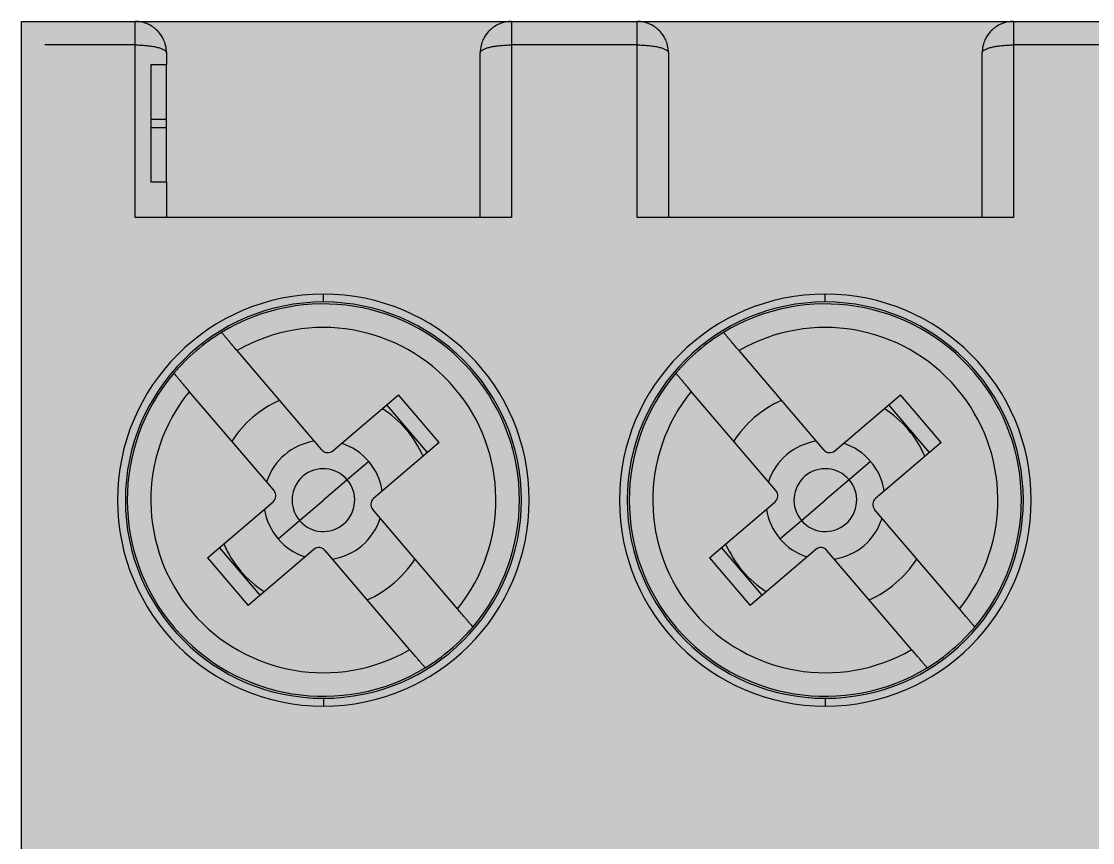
# Model space of a CAD drawing. Extents: x 20 to 1829, y -86 to 701.
# Drawn here: x 1351.65 to 1365.31, y 171.69 to 182.15 of the extents above; entities that cross this region are included whole.
import ezdxf

# ---------------------------------------------------------------- set-up
doc = ezdxf.new("R2010")
doc.units = 0
doc.layers.add('MAIN-1', color=7, linetype='Continuous')
doc.layers.add('SYMS', color=7, linetype='Continuous')

msp = doc.modelspace()

# ---------------------------------------------------------------- hatches: boundary and pattern name
at = {"layer": 'SYMS', "true_color": 0x8fbdb9}
h = msp.add_hatch(color=253, dxfattribs=at)
h.dxf.hatch_style = 1
h.paths.add_polyline_path([(1351.654, 103.152), (1378.554, 103.152), (1378.554, 182.152), (1351.654, 182.152)])

# ---------------------------------------------------------------- linework, layer by layer
at = {"layer": 'MAIN-1'}
for p, q in [((1351.954, 182.152), (1353.104, 182.152)), ((1353.104, 182.152), (1357.904, 182.152)), ((1353.126, 182.152), (1353.104, 182.152)), ((1353.104, 181.852), (1353.104, 182.152)), ((1353.147, 182.15), (1353.126, 182.152)), ((1353.169, 182.147), (1353.147, 182.15)), ((1353.19, 182.143), (1353.169, 182.147)), ((1353.211, 182.138), (1353.19, 182.143)), ((1353.232, 182.131), (1353.211, 182.138)), ((1353.252, 182.124), (1353.232, 182.131)), ((1353.264, 182.119), (1353.252, 182.124)), ((1353.278, 182.113), (1353.264, 182.119)), ((1353.296, 182.103), (1353.278, 182.113)), ((1353.314, 182.092), (1353.296, 182.103)), ((1353.324, 182.086), (1353.314, 182.092)), ((1353.331, 182.082), (1353.324, 182.086)), ((1353.338, 182.077), (1353.331, 182.082)), ((1353.346, 182.071), (1353.338, 182.077)), ((1353.353, 182.065), (1353.346, 182.071)), ((1353.36, 182.059), (1353.353, 182.065)), ((1353.367, 182.053), (1353.36, 182.059)), ((1357.648, 182.059), (1357.641, 182.053)), ((1357.655, 182.065), (1357.648, 182.059)), ((1357.662, 182.071), (1357.655, 182.065)), ((1357.67, 182.076), (1357.662, 182.071)), ((1357.678, 182.082), (1357.67, 182.076)), ((1357.684, 182.086), (1357.678, 182.082)), ((1357.694, 182.092), (1357.684, 182.086)), ((1357.712, 182.103), (1357.694, 182.092)), ((1357.731, 182.113), (1357.712, 182.103)), ((1357.743, 182.118), (1357.731, 182.113)), ((1357.753, 182.123), (1357.743, 182.118)), ((1357.771, 182.13), (1357.753, 182.123)), ((1357.79, 182.136), (1357.771, 182.13)), ((1357.809, 182.141), (1357.79, 182.136)), ((1357.827, 182.145), (1357.809, 182.141)), ((1357.846, 182.148), (1357.827, 182.145)), ((1357.866, 182.15), (1357.846, 182.148)), ((1357.885, 182.152), (1357.866, 182.15)), ((1357.904, 182.152), (1357.885, 182.152)), ((1357.904, 182.152), (1359.504, 182.152)), ((1357.904, 182.152), (1357.904, 181.852)), ((1359.504, 182.152), (1364.304, 182.152)), ((1359.526, 182.152), (1359.504, 182.152)), ((1359.504, 181.852), (1359.504, 182.152)), ((1359.547, 182.15), (1359.526, 182.152)), ((1359.569, 182.147), (1359.547, 182.15)), ((1359.59, 182.143), (1359.569, 182.147)), ((1359.611, 182.138), (1359.59, 182.143)), ((1359.632, 182.131), (1359.611, 182.138)), ((1359.652, 182.124), (1359.632, 182.131)), ((1359.664, 182.119), (1359.652, 182.124)), ((1359.678, 182.113), (1359.664, 182.119)), ((1359.696, 182.103), (1359.678, 182.113)), ((1359.714, 182.092), (1359.696, 182.103)), ((1359.724, 182.086), (1359.714, 182.092)), ((1359.731, 182.082), (1359.724, 182.086)), ((1359.738, 182.077), (1359.731, 182.082)), ((1359.746, 182.071), (1359.738, 182.077)), ((1359.753, 182.065), (1359.746, 182.071)), ((1359.76, 182.059), (1359.753, 182.065)), ((1359.767, 182.053), (1359.76, 182.059)), ((1364.048, 182.059), (1364.041, 182.053)), ((1364.055, 182.065), (1364.048, 182.059)), ((1364.062, 182.071), (1364.055, 182.065)), ((1364.07, 182.076), (1364.062, 182.071)), ((1364.078, 182.082), (1364.07, 182.076)), ((1364.084, 182.086), (1364.078, 182.082)), ((1364.094, 182.092), (1364.084, 182.086)), ((1364.112, 182.103), (1364.094, 182.092)), ((1364.131, 182.113), (1364.112, 182.103)), ((1364.143, 182.118), (1364.131, 182.113)), ((1364.153, 182.123), (1364.143, 182.118)), ((1364.171, 182.13), (1364.153, 182.123)), ((1364.19, 182.136), (1364.171, 182.13)), ((1364.209, 182.141), (1364.19, 182.136)), ((1364.227, 182.145), (1364.209, 182.141)), ((1364.246, 182.148), (1364.227, 182.145)), ((1364.266, 182.15), (1364.246, 182.148)), ((1364.285, 182.152), (1364.266, 182.15)), ((1364.304, 182.152), (1364.285, 182.152)), ((1364.304, 182.152), (1365.904, 182.152)), ((1364.304, 182.152), (1364.304, 181.852)), ((1353.374, 182.047), (1353.367, 182.053)), ((1353.388, 182.034), (1353.374, 182.047)), ((1353.401, 182.02), (1353.388, 182.034)), ((1353.415, 182.004), (1353.401, 182.02)), ((1353.431, 181.983), (1353.415, 182.004)), ((1353.441, 181.968), (1353.431, 181.983)), ((1353.444, 181.962), (1353.435, 181.977)), ((1353.435, 181.977), (1353.441, 181.968)), ((1353.453, 181.948), (1353.444, 181.962)), ((1353.461, 181.932), (1353.453, 181.948)), ((1353.469, 181.916), (1353.461, 181.932)), ((1357.547, 181.932), (1357.539, 181.916)), ((1357.555, 181.948), (1357.547, 181.932)), ((1357.564, 181.962), (1357.555, 181.948)), ((1357.573, 181.977), (1357.564, 181.962)), ((1357.577, 181.983), (1357.568, 181.968)), ((1357.568, 181.968), (1357.573, 181.977)), ((1357.593, 182.004), (1357.577, 181.983)), ((1357.607, 182.02), (1357.593, 182.004)), ((1357.62, 182.034), (1357.607, 182.02)), ((1357.634, 182.047), (1357.62, 182.034)), ((1357.641, 182.053), (1357.634, 182.047)), ((1359.774, 182.047), (1359.767, 182.053)), ((1359.788, 182.034), (1359.774, 182.047)), ((1359.801, 182.02), (1359.788, 182.034)), ((1359.815, 182.004), (1359.801, 182.02)), ((1359.831, 181.983), (1359.815, 182.004)), ((1359.841, 181.968), (1359.831, 181.983)), ((1359.844, 181.962), (1359.835, 181.977)), ((1359.835, 181.977), (1359.841, 181.968)), ((1359.853, 181.948), (1359.844, 181.962)), ((1359.861, 181.932), (1359.853, 181.948)), ((1359.869, 181.916), (1359.861, 181.932)), ((1363.947, 181.932), (1363.939, 181.916)), ((1363.955, 181.948), (1363.947, 181.932)), ((1363.964, 181.962), (1363.955, 181.948)), ((1363.973, 181.977), (1363.964, 181.962)), ((1363.977, 181.983), (1363.968, 181.968)), ((1363.968, 181.968), (1363.973, 181.977)), ((1363.993, 182.004), (1363.977, 181.983)), ((1364.007, 182.02), (1363.993, 182.004)), ((1364.02, 182.034), (1364.007, 182.02)), ((1364.034, 182.047), (1364.02, 182.034)), ((1364.041, 182.053), (1364.034, 182.047)), ((1353.104, 181.852), (1351.954, 181.852)), ((1353.104, 179.652), (1353.104, 181.852)), ((1353.104, 181.852), (1353.122, 181.852)), ((1353.122, 181.852), (1353.139, 181.852)), ((1353.139, 181.852), (1353.157, 181.851)), ((1353.157, 181.851), (1353.174, 181.85)), ((1353.174, 181.85), (1353.192, 181.85)), ((1353.192, 181.85), (1353.209, 181.849)), ((1353.209, 181.849), (1353.226, 181.847)), ((1353.226, 181.847), (1353.242, 181.846)), ((1353.242, 181.846), (1353.259, 181.844)), ((1353.259, 181.844), (1353.275, 181.843)), ((1353.275, 181.843), (1353.291, 181.841)), ((1353.291, 181.841), (1353.307, 181.839)), ((1353.307, 181.839), (1353.322, 181.836)), ((1353.322, 181.836), (1353.337, 181.834)), ((1353.337, 181.834), (1353.351, 181.831)), ((1353.351, 181.831), (1353.365, 181.828)), ((1353.365, 181.828), (1353.378, 181.825)), ((1353.378, 181.825), (1353.391, 181.822)), ((1353.391, 181.822), (1353.403, 181.819)), ((1353.403, 181.819), (1353.415, 181.815)), ((1353.415, 181.815), (1353.426, 181.812)), ((1353.426, 181.812), (1353.436, 181.808)), ((1353.436, 181.808), (1353.446, 181.804)), ((1353.446, 181.804), (1353.455, 181.8)), ((1353.455, 181.8), (1353.463, 181.796)), ((1353.463, 181.796), (1353.471, 181.792)), ((1353.476, 181.9), (1353.469, 181.916)), ((1353.471, 181.792), (1353.478, 181.788)), ((1353.482, 181.884), (1353.476, 181.9)), ((1353.478, 181.788), (1353.484, 181.784)), ((1353.487, 181.867), (1353.484, 181.879)), ((1353.484, 181.784), (1353.489, 181.78)), ((1353.493, 181.847), (1353.487, 181.867)), ((1353.498, 181.823), (1353.493, 181.847)), ((1353.501, 181.798), (1353.498, 181.823)), ((1353.504, 181.774), (1353.501, 181.798)), ((1357.507, 181.798), (1357.505, 181.774)), ((1357.51, 181.823), (1357.507, 181.798)), ((1357.516, 181.847), (1357.51, 181.823)), ((1357.521, 181.867), (1357.516, 181.847)), ((1357.519, 181.78), (1357.524, 181.784)), ((1357.525, 181.878), (1357.521, 181.867)), ((1357.524, 181.784), (1357.53, 181.788)), ((1357.533, 181.9), (1357.526, 181.884)), ((1357.53, 181.788), (1357.537, 181.792)), ((1357.539, 181.916), (1357.533, 181.9)), ((1357.537, 181.792), (1357.545, 181.796)), ((1357.545, 181.796), (1357.553, 181.8)), ((1357.553, 181.8), (1357.562, 181.804)), ((1357.562, 181.804), (1357.572, 181.808)), ((1357.572, 181.808), (1357.582, 181.812)), ((1357.582, 181.812), (1357.593, 181.815)), ((1357.593, 181.815), (1357.605, 181.819)), ((1357.605, 181.819), (1357.617, 181.822)), ((1357.617, 181.822), (1357.63, 181.825)), ((1357.63, 181.825), (1357.644, 181.828)), ((1357.644, 181.828), (1357.657, 181.831)), ((1357.657, 181.831), (1357.672, 181.834)), ((1357.672, 181.834), (1357.686, 181.836)), ((1357.686, 181.836), (1357.702, 181.839)), ((1357.702, 181.839), (1357.717, 181.841)), ((1357.717, 181.841), (1357.733, 181.843)), ((1357.733, 181.843), (1357.749, 181.844)), ((1357.749, 181.844), (1357.766, 181.846)), ((1357.766, 181.846), (1357.782, 181.847)), ((1357.782, 181.847), (1357.799, 181.849)), ((1357.799, 181.849), (1357.817, 181.85)), ((1357.817, 181.85), (1357.834, 181.85)), ((1357.834, 181.85), (1357.851, 181.851)), ((1357.851, 181.851), (1357.869, 181.852)), ((1357.869, 181.852), (1357.887, 181.852)), ((1357.887, 181.852), (1357.904, 181.852)), ((1359.504, 181.852), (1357.904, 181.852)), ((1357.904, 181.852), (1357.904, 179.652)), ((1359.504, 179.652), (1359.504, 181.852)), ((1359.504, 181.852), (1359.522, 181.852)), ((1359.522, 181.852), (1359.539, 181.852)), ((1359.539, 181.852), (1359.557, 181.851)), ((1359.557, 181.851), (1359.574, 181.85)), ((1359.574, 181.85), (1359.592, 181.85)), ((1359.592, 181.85), (1359.609, 181.849)), ((1359.609, 181.849), (1359.626, 181.847)), ((1359.626, 181.847), (1359.642, 181.846)), ((1359.642, 181.846), (1359.659, 181.844)), ((1359.659, 181.844), (1359.675, 181.843)), ((1359.675, 181.843), (1359.691, 181.841)), ((1359.691, 181.841), (1359.707, 181.839)), ((1359.707, 181.839), (1359.722, 181.836)), ((1359.722, 181.836), (1359.737, 181.834)), ((1359.737, 181.834), (1359.751, 181.831)), ((1359.751, 181.831), (1359.765, 181.828)), ((1359.765, 181.828), (1359.778, 181.825)), ((1359.778, 181.825), (1359.791, 181.822)), ((1359.791, 181.822), (1359.803, 181.819)), ((1359.803, 181.819), (1359.815, 181.815)), ((1359.815, 181.815), (1359.826, 181.812)), ((1359.826, 181.812), (1359.836, 181.808)), ((1359.836, 181.808), (1359.846, 181.804)), ((1359.846, 181.804), (1359.855, 181.8)), ((1359.855, 181.8), (1359.863, 181.796)), ((1359.863, 181.796), (1359.871, 181.792)), ((1359.876, 181.9), (1359.869, 181.916)), ((1359.871, 181.792), (1359.878, 181.788)), ((1359.882, 181.884), (1359.876, 181.9)), ((1359.878, 181.788), (1359.884, 181.784)), ((1359.887, 181.867), (1359.884, 181.879)), ((1359.884, 181.784), (1359.889, 181.78)), ((1359.893, 181.847), (1359.887, 181.867)), ((1359.898, 181.823), (1359.893, 181.847)), ((1359.901, 181.798), (1359.898, 181.823)), ((1359.904, 181.774), (1359.901, 181.798)), ((1363.907, 181.798), (1363.905, 181.774)), ((1363.91, 181.823), (1363.907, 181.798)), ((1363.916, 181.847), (1363.91, 181.823)), ((1363.921, 181.867), (1363.916, 181.847)), ((1363.919, 181.78), (1363.924, 181.784)), ((1363.925, 181.878), (1363.921, 181.867)), ((1363.924, 181.784), (1363.93, 181.788)), ((1363.933, 181.9), (1363.926, 181.884)), ((1363.93, 181.788), (1363.937, 181.792)), ((1363.939, 181.916), (1363.933, 181.9)), ((1363.937, 181.792), (1363.945, 181.796)), ((1363.945, 181.796), (1363.953, 181.8)), ((1363.953, 181.8), (1363.962, 181.804)), ((1363.962, 181.804), (1363.972, 181.808)), ((1363.972, 181.808), (1363.982, 181.812)), ((1363.982, 181.812), (1363.993, 181.815)), ((1363.993, 181.815), (1364.005, 181.819)), ((1364.005, 181.819), (1364.017, 181.822)), ((1364.017, 181.822), (1364.03, 181.825)), ((1364.03, 181.825), (1364.044, 181.828)), ((1364.044, 181.828), (1364.057, 181.831)), ((1364.057, 181.831), (1364.072, 181.834)), ((1364.072, 181.834), (1364.086, 181.836)), ((1364.086, 181.836), (1364.102, 181.839)), ((1364.102, 181.839), (1364.117, 181.841)), ((1364.117, 181.841), (1364.133, 181.843)), ((1364.133, 181.843), (1364.149, 181.844)), ((1364.149, 181.844), (1364.166, 181.846)), ((1364.166, 181.846), (1364.182, 181.847)), ((1364.182, 181.847), (1364.199, 181.849)), ((1364.199, 181.849), (1364.217, 181.85)), ((1364.217, 181.85), (1364.234, 181.85)), ((1364.234, 181.85), (1364.251, 181.851)), ((1364.251, 181.851), (1364.269, 181.852)), ((1364.269, 181.852), (1364.287, 181.852)), ((1364.287, 181.852), (1364.304, 181.852)), ((1365.904, 181.852), (1364.304, 181.852)), ((1364.304, 181.852), (1364.304, 179.652)), ((1353.489, 181.78), (1353.494, 181.775)), ((1353.494, 181.775), (1353.497, 181.771)), ((1353.497, 181.771), (1353.5, 181.767)), ((1353.5, 181.767), (1353.502, 181.762)), ((1353.502, 181.762), (1353.504, 181.757)), ((1353.504, 181.752), (1353.504, 181.774)), ((1353.504, 181.757), (1353.504, 181.752)), ((1353.504, 181.752), (1353.504, 181.602)), ((1357.505, 181.774), (1357.504, 181.752)), ((1357.504, 181.752), (1357.505, 181.757)), ((1357.504, 179.652), (1357.504, 181.752)), ((1357.505, 181.757), (1357.506, 181.762)), ((1357.506, 181.762), (1357.508, 181.767)), ((1357.508, 181.767), (1357.511, 181.771)), ((1357.511, 181.771), (1357.514, 181.775)), ((1357.514, 181.775), (1357.519, 181.78)), ((1359.889, 181.78), (1359.894, 181.775)), ((1359.894, 181.775), (1359.897, 181.771)), ((1359.897, 181.771), (1359.9, 181.767)), ((1359.9, 181.767), (1359.902, 181.762)), ((1359.902, 181.762), (1359.904, 181.757)), ((1359.904, 181.752), (1359.904, 181.774)), ((1359.904, 181.757), (1359.904, 181.752)), ((1359.904, 181.752), (1359.904, 179.652)), ((1363.905, 181.774), (1363.904, 181.752)), ((1363.904, 181.752), (1363.905, 181.757)), ((1363.904, 179.652), (1363.904, 181.752)), ((1363.905, 181.757), (1363.906, 181.762)), ((1363.906, 181.762), (1363.908, 181.767)), ((1363.908, 181.767), (1363.911, 181.771)), ((1363.911, 181.771), (1363.914, 181.775)), ((1363.914, 181.775), (1363.919, 181.78)), ((1353.304, 181.602), (1353.304, 180.102)), ((1353.304, 181.602), (1353.504, 181.602)), ((1353.504, 180.902), (1353.504, 181.602)), ((1353.504, 180.902), (1353.304, 180.902)), ((1353.504, 180.802), (1353.504, 180.902)), ((1353.304, 180.802), (1353.504, 180.802)), ((1353.504, 180.102), (1353.504, 180.802)), ((1353.504, 180.102), (1353.304, 180.102)), ((1353.504, 180.102), (1353.504, 179.652)), ((1357.904, 179.652), (1353.104, 179.652)), ((1364.304, 179.652), (1359.504, 179.652)), ((1355.504, 178.577), (1355.504, 178.677)), ((1361.904, 178.577), (1361.904, 178.677)), ((1354.207, 178.188), (1354.206, 178.189)), ((1354.206, 178.189), (1354.206, 178.189)), ((1354.208, 178.187), (1354.207, 178.188)), ((1354.209, 178.185), (1354.208, 178.187)), ((1354.211, 178.183), (1354.209, 178.185)), ((1354.213, 178.181), (1354.211, 178.183)), ((1354.216, 178.178), (1354.213, 178.181)), ((1354.219, 178.174), (1354.216, 178.178)), ((1354.222, 178.17), (1354.219, 178.174)), ((1354.225, 178.166), (1354.222, 178.17)), ((1354.229, 178.162), (1354.225, 178.166)), ((1354.234, 178.157), (1354.229, 178.162)), ((1354.238, 178.151), (1354.234, 178.157)), ((1354.243, 178.145), (1354.238, 178.151)), ((1354.249, 178.139), (1354.243, 178.145)), ((1354.254, 178.132), (1354.249, 178.139)), ((1354.26, 178.125), (1354.254, 178.132)), ((1354.267, 178.118), (1354.26, 178.125)), ((1354.273, 178.11), (1354.267, 178.118)), ((1354.28, 178.102), (1354.273, 178.11)), ((1354.287, 178.094), (1354.28, 178.102)), ((1360.607, 178.188), (1360.606, 178.189)), ((1360.606, 178.189), (1360.606, 178.189)), ((1360.608, 178.187), (1360.607, 178.188)), ((1360.609, 178.185), (1360.608, 178.187)), ((1360.611, 178.183), (1360.609, 178.185)), ((1360.613, 178.181), (1360.611, 178.183)), ((1360.616, 178.178), (1360.613, 178.181)), ((1360.619, 178.174), (1360.616, 178.178)), ((1360.622, 178.17), (1360.619, 178.174)), ((1360.625, 178.166), (1360.622, 178.17)), ((1360.629, 178.162), (1360.625, 178.166)), ((1360.634, 178.157), (1360.629, 178.162)), ((1360.638, 178.151), (1360.634, 178.157)), ((1360.643, 178.145), (1360.638, 178.151)), ((1360.649, 178.139), (1360.643, 178.145)), ((1360.654, 178.132), (1360.649, 178.139)), ((1360.66, 178.125), (1360.654, 178.132)), ((1360.667, 178.118), (1360.66, 178.125)), ((1360.673, 178.11), (1360.667, 178.118)), ((1360.68, 178.102), (1360.673, 178.11)), ((1360.687, 178.094), (1360.68, 178.102)), ((1360.694, 178.086), (1360.687, 178.094)), ((1354.294, 178.085), (1354.287, 178.094)), ((1354.302, 178.077), (1354.294, 178.085)), ((1354.31, 178.068), (1354.302, 178.077)), ((1354.317, 178.058), (1354.31, 178.068)), ((1354.325, 178.049), (1354.317, 178.058)), ((1354.334, 178.039), (1354.325, 178.049)), ((1354.342, 178.03), (1354.334, 178.039)), ((1354.35, 178.02), (1354.342, 178.03)), ((1354.359, 178.01), (1354.35, 178.02)), ((1354.367, 178), (1354.359, 178.01)), ((1354.376, 177.989), (1354.367, 178)), ((1354.385, 177.979), (1354.376, 177.989)), ((1354.394, 177.968), (1354.385, 177.979)), ((1354.404, 177.957), (1354.394, 177.968)), ((1360.702, 178.077), (1360.694, 178.086)), ((1360.709, 178.068), (1360.702, 178.077)), ((1360.717, 178.059), (1360.709, 178.068)), ((1360.725, 178.049), (1360.717, 178.059)), ((1360.734, 178.039), (1360.725, 178.049)), ((1360.742, 178.029), (1360.734, 178.039)), ((1360.751, 178.019), (1360.742, 178.029)), ((1360.759, 178.009), (1360.751, 178.019)), ((1360.768, 177.999), (1360.759, 178.009)), ((1360.777, 177.989), (1360.768, 177.999)), ((1360.786, 177.978), (1360.777, 177.989)), ((1360.795, 177.968), (1360.786, 177.978)), ((1360.804, 177.957), (1360.795, 177.968)), ((1355.484, 176.692), (1354.404, 177.957)), ((1361.884, 176.692), (1360.804, 177.957)), ((1353.598, 177.668), (1353.598, 177.669)), ((1353.598, 177.669), (1353.598, 177.669)), ((1353.599, 177.667), (1353.598, 177.668)), ((1353.601, 177.666), (1353.599, 177.667)), ((1353.603, 177.664), (1353.601, 177.666)), ((1353.605, 177.661), (1353.603, 177.664)), ((1353.607, 177.658), (1353.605, 177.661)), ((1353.61, 177.655), (1353.607, 177.658)), ((1353.613, 177.651), (1353.61, 177.655)), ((1353.617, 177.647), (1353.613, 177.651)), ((1353.621, 177.642), (1353.617, 177.647)), ((1353.625, 177.637), (1353.621, 177.642)), ((1353.63, 177.632), (1353.625, 177.637)), ((1353.635, 177.626), (1353.63, 177.632)), ((1353.64, 177.62), (1353.635, 177.626)), ((1353.646, 177.613), (1353.64, 177.62)), ((1353.652, 177.606), (1353.646, 177.613)), ((1353.658, 177.599), (1353.652, 177.606)), ((1353.665, 177.591), (1353.658, 177.599)), ((1353.671, 177.583), (1353.665, 177.591)), ((1353.679, 177.575), (1353.671, 177.583)), ((1353.686, 177.566), (1353.679, 177.575)), ((1353.693, 177.557), (1353.686, 177.566)), ((1353.701, 177.548), (1353.693, 177.557)), ((1353.709, 177.539), (1353.701, 177.548)), ((1359.999, 177.667), (1359.998, 177.669)), ((1359.998, 177.669), (1359.998, 177.669)), ((1359.998, 177.669), (1359.998, 177.669)), ((1360.001, 177.666), (1359.999, 177.667)), ((1360.003, 177.664), (1360.001, 177.666)), ((1360.005, 177.661), (1360.003, 177.664)), ((1360.007, 177.658), (1360.005, 177.661)), ((1360.01, 177.655), (1360.007, 177.658)), ((1360.013, 177.651), (1360.01, 177.655)), ((1360.017, 177.647), (1360.013, 177.651)), ((1360.021, 177.642), (1360.017, 177.647)), ((1360.025, 177.637), (1360.021, 177.642)), ((1360.03, 177.632), (1360.025, 177.637)), ((1360.035, 177.626), (1360.03, 177.632)), ((1360.04, 177.62), (1360.035, 177.626)), ((1360.046, 177.613), (1360.04, 177.62)), ((1360.052, 177.606), (1360.046, 177.613)), ((1360.058, 177.599), (1360.052, 177.606)), ((1360.065, 177.591), (1360.058, 177.599)), ((1360.071, 177.583), (1360.065, 177.591)), ((1360.078, 177.575), (1360.071, 177.583)), ((1360.086, 177.566), (1360.078, 177.575)), ((1360.093, 177.557), (1360.086, 177.566)), ((1360.101, 177.548), (1360.093, 177.557)), ((1360.109, 177.539), (1360.101, 177.548)), ((1353.717, 177.53), (1353.709, 177.539)), ((1353.725, 177.52), (1353.717, 177.53)), ((1353.733, 177.51), (1353.725, 177.52)), ((1353.742, 177.501), (1353.733, 177.51)), ((1353.75, 177.491), (1353.742, 177.501)), ((1353.759, 177.48), (1353.75, 177.491)), ((1353.768, 177.47), (1353.759, 177.48)), ((1353.777, 177.46), (1353.768, 177.47)), ((1353.786, 177.449), (1353.777, 177.46)), ((1353.795, 177.438), (1353.786, 177.449)), ((1354.875, 176.173), (1353.795, 177.438)), ((1360.117, 177.53), (1360.109, 177.539)), ((1360.125, 177.52), (1360.117, 177.53)), ((1360.134, 177.51), (1360.125, 177.52)), ((1360.142, 177.5), (1360.134, 177.51)), ((1360.151, 177.49), (1360.142, 177.5)), ((1360.16, 177.48), (1360.151, 177.49)), ((1360.168, 177.469), (1360.16, 177.48)), ((1360.177, 177.459), (1360.168, 177.469)), ((1360.186, 177.448), (1360.177, 177.459)), ((1360.195, 177.438), (1360.186, 177.448)), ((1361.275, 176.173), (1360.195, 177.438)), ((1355.625, 176.681), (1356.461, 177.395)), ((1356.981, 176.787), (1356.461, 177.395)), ((1362.025, 176.681), (1362.861, 177.395)), ((1363.381, 176.787), (1362.861, 177.395)), ((1356.309, 177.265), (1356.829, 176.657)), ((1362.709, 177.265), (1363.229, 176.657)), ((1356.981, 176.787), (1356.144, 176.073)), ((1363.381, 176.787), (1362.544, 176.073)), ((1356.082, 176.545), (1355.808, 176.312)), ((1362.482, 176.545), (1362.208, 176.312)), ((1355.808, 176.312), (1355.504, 176.052)), ((1362.208, 176.312), (1361.904, 176.052)), ((1355.2, 175.792), (1355.504, 176.052)), ((1361.6, 175.792), (1361.904, 176.052)), ((1354.028, 175.318), (1354.864, 176.032)), ((1357.213, 174.667), (1356.133, 175.932)), ((1360.428, 175.318), (1361.264, 176.032)), ((1363.613, 174.667), (1362.533, 175.932)), ((1354.926, 175.559), (1355.2, 175.792)), ((1361.326, 175.559), (1361.6, 175.792)), ((1354.699, 174.839), (1354.18, 175.447)), ((1355.384, 175.423), (1354.547, 174.709)), ((1356.604, 174.147), (1355.525, 175.412)), ((1361.099, 174.839), (1360.58, 175.447)), ((1361.784, 175.423), (1360.947, 174.709)), ((1363.004, 174.147), (1361.925, 175.412)), ((1354.028, 175.318), (1354.547, 174.709)), ((1360.428, 175.318), (1360.947, 174.709)), ((1357.222, 174.656), (1357.213, 174.667)), ((1357.231, 174.645), (1357.222, 174.656)), ((1357.24, 174.634), (1357.231, 174.645)), ((1357.249, 174.624), (1357.24, 174.634)), ((1357.258, 174.614), (1357.249, 174.624)), ((1357.266, 174.604), (1357.258, 174.614)), ((1357.275, 174.594), (1357.266, 174.604)), ((1357.283, 174.584), (1357.275, 174.594)), ((1357.291, 174.575), (1357.283, 174.584)), ((1357.299, 174.565), (1357.291, 174.575)), ((1357.307, 174.556), (1357.299, 174.565)), ((1357.315, 174.547), (1357.307, 174.556)), ((1357.322, 174.538), (1357.315, 174.547)), ((1363.622, 174.656), (1363.613, 174.667)), ((1363.631, 174.646), (1363.622, 174.656)), ((1363.64, 174.635), (1363.631, 174.646)), ((1363.649, 174.625), (1363.64, 174.635)), ((1363.657, 174.614), (1363.649, 174.625)), ((1363.666, 174.604), (1363.657, 174.614)), ((1363.675, 174.594), (1363.666, 174.604)), ((1363.683, 174.584), (1363.675, 174.594)), ((1363.691, 174.575), (1363.683, 174.584)), ((1363.699, 174.565), (1363.691, 174.575)), ((1363.707, 174.556), (1363.699, 174.565)), ((1363.715, 174.547), (1363.707, 174.556)), ((1363.723, 174.538), (1363.715, 174.547)), ((1357.33, 174.53), (1357.322, 174.538)), ((1357.337, 174.521), (1357.33, 174.53)), ((1357.344, 174.513), (1357.337, 174.521)), ((1357.35, 174.506), (1357.344, 174.513)), ((1357.356, 174.498), (1357.35, 174.506)), ((1357.362, 174.491), (1357.356, 174.498)), ((1357.368, 174.485), (1357.362, 174.491)), ((1357.373, 174.479), (1357.368, 174.485)), ((1357.378, 174.473), (1357.373, 174.479)), ((1357.383, 174.467), (1357.378, 174.473)), ((1357.387, 174.462), (1357.383, 174.467)), ((1357.391, 174.458), (1357.387, 174.462)), ((1357.395, 174.453), (1357.391, 174.458)), ((1357.398, 174.45), (1357.395, 174.453)), ((1357.401, 174.446), (1357.398, 174.45)), ((1357.404, 174.443), (1357.401, 174.446)), ((1357.406, 174.441), (1357.404, 174.443)), ((1357.407, 174.439), (1357.406, 174.441)), ((1357.409, 174.437), (1357.407, 174.439)), ((1357.41, 174.436), (1357.409, 174.437)), ((1357.41, 174.435), (1357.41, 174.436)), ((1357.411, 174.435), (1357.41, 174.435)), ((1363.73, 174.53), (1363.723, 174.538)), ((1363.737, 174.521), (1363.73, 174.53)), ((1363.744, 174.513), (1363.737, 174.521)), ((1363.75, 174.506), (1363.744, 174.513)), ((1363.756, 174.498), (1363.75, 174.506)), ((1363.762, 174.491), (1363.756, 174.498)), ((1363.768, 174.485), (1363.762, 174.491)), ((1363.773, 174.479), (1363.768, 174.485)), ((1363.778, 174.473), (1363.773, 174.479)), ((1363.783, 174.467), (1363.778, 174.473)), ((1363.787, 174.462), (1363.783, 174.467)), ((1363.791, 174.458), (1363.787, 174.462)), ((1363.795, 174.453), (1363.791, 174.458)), ((1363.798, 174.45), (1363.795, 174.453)), ((1363.801, 174.446), (1363.798, 174.45)), ((1363.804, 174.443), (1363.801, 174.446)), ((1363.806, 174.441), (1363.804, 174.443)), ((1363.807, 174.439), (1363.806, 174.441)), ((1363.809, 174.437), (1363.807, 174.439)), ((1363.81, 174.436), (1363.809, 174.437)), ((1363.81, 174.435), (1363.81, 174.436)), ((1363.811, 174.435), (1363.81, 174.435)), ((1356.614, 174.136), (1356.604, 174.147)), ((1356.623, 174.125), (1356.614, 174.136)), ((1363.013, 174.137), (1363.004, 174.147)), ((1363.022, 174.126), (1363.013, 174.137)), ((1356.632, 174.115), (1356.623, 174.125)), ((1356.641, 174.105), (1356.632, 174.115)), ((1356.649, 174.094), (1356.641, 174.105)), ((1356.658, 174.084), (1356.649, 174.094)), ((1356.666, 174.075), (1356.658, 174.084)), ((1356.675, 174.065), (1356.666, 174.075)), ((1356.683, 174.055), (1356.675, 174.065)), ((1356.691, 174.046), (1356.683, 174.055)), ((1356.699, 174.037), (1356.691, 174.046)), ((1356.706, 174.028), (1356.699, 174.037)), ((1356.714, 174.019), (1356.706, 174.028)), ((1356.721, 174.01), (1356.714, 174.019)), ((1356.728, 174.002), (1356.721, 174.01)), ((1356.735, 173.994), (1356.728, 174.002)), ((1363.031, 174.116), (1363.022, 174.126)), ((1363.04, 174.105), (1363.031, 174.116)), ((1363.049, 174.095), (1363.04, 174.105)), ((1363.058, 174.085), (1363.049, 174.095)), ((1363.066, 174.075), (1363.058, 174.085)), ((1363.075, 174.065), (1363.066, 174.075)), ((1363.083, 174.055), (1363.075, 174.065)), ((1363.091, 174.046), (1363.083, 174.055)), ((1363.099, 174.037), (1363.091, 174.046)), ((1363.107, 174.028), (1363.099, 174.037)), ((1363.114, 174.019), (1363.107, 174.028)), ((1363.121, 174.01), (1363.114, 174.019)), ((1363.128, 174.002), (1363.121, 174.01)), ((1363.135, 173.994), (1363.128, 174.002)), ((1356.742, 173.986), (1356.735, 173.994)), ((1356.748, 173.979), (1356.742, 173.986)), ((1356.754, 173.972), (1356.748, 173.979)), ((1356.76, 173.965), (1356.754, 173.972)), ((1356.765, 173.959), (1356.76, 173.965)), ((1356.77, 173.953), (1356.765, 173.959)), ((1356.775, 173.948), (1356.77, 173.953)), ((1356.779, 173.943), (1356.775, 173.948)), ((1356.783, 173.938), (1356.779, 173.943)), ((1356.786, 173.934), (1356.783, 173.938)), ((1356.79, 173.93), (1356.786, 173.934)), ((1356.793, 173.927), (1356.79, 173.93)), ((1356.795, 173.924), (1356.793, 173.927)), ((1356.797, 173.921), (1356.795, 173.924)), ((1356.799, 173.919), (1356.797, 173.921)), ((1356.8, 173.918), (1356.799, 173.919)), ((1356.801, 173.917), (1356.8, 173.918)), ((1356.802, 173.916), (1356.801, 173.917)), ((1356.802, 173.916), (1356.802, 173.916)), ((1363.142, 173.986), (1363.135, 173.994)), ((1363.148, 173.979), (1363.142, 173.986)), ((1363.154, 173.972), (1363.148, 173.979)), ((1363.16, 173.965), (1363.154, 173.972)), ((1363.165, 173.959), (1363.16, 173.965)), ((1363.17, 173.953), (1363.165, 173.959)), ((1363.175, 173.948), (1363.17, 173.953)), ((1363.179, 173.943), (1363.175, 173.948)), ((1363.183, 173.938), (1363.179, 173.943)), ((1363.186, 173.934), (1363.183, 173.938)), ((1363.19, 173.93), (1363.186, 173.934)), ((1363.193, 173.927), (1363.19, 173.93)), ((1363.195, 173.924), (1363.193, 173.927)), ((1363.197, 173.921), (1363.195, 173.924)), ((1363.199, 173.919), (1363.197, 173.921)), ((1363.2, 173.918), (1363.199, 173.919)), ((1363.201, 173.916), (1363.2, 173.918)), ((1363.202, 173.916), (1363.201, 173.916)), ((1363.202, 173.916), (1363.202, 173.916)), ((1355.504, 173.527), (1355.504, 173.427)), ((1361.904, 173.527), (1361.904, 173.427))]:
    msp.add_line(p, q, dxfattribs=at)
for centre, radius, start, end in [((1355.504, 176.052), 2.625, 0, 180), ((1361.904, 176.052), 2.625, 0, 180), ((1355.504, 176.052), 2.525, 90, 270), ((1355.504, 176.052), 2.5, 319.6927, 121.2789), ((1355.504, 176.052), 2.525, 270, 90), ((1361.904, 176.052), 2.525, 90, 270), ((1361.904, 176.052), 2.5, 319.6927, 121.2789), ((1361.904, 176.052), 2.525, 270, 90), ((1355.504, 176.052), 2.2, 320.9615, 120.0101), ((1361.904, 176.052), 2.2, 320.9615, 120.0101), ((1355.504, 176.052), 2.5, 121.2789, 130.4858), ((1361.904, 176.052), 2.5, 121.2789, 130.4858), ((1355.504, 176.052), 2.5, 130.4858, 139.6927), ((1361.904, 176.052), 2.5, 130.4858, 139.6927), ((1355.504, 176.052), 2.5, 139.6927, 301.2789), ((1361.904, 176.052), 2.5, 139.6927, 301.2789), ((1355.504, 176.052), 2.2, 140.9615, 300.0101), ((1361.904, 176.052), 2.2, 140.9615, 300.0101), ((1355.504, 176.052), 1.388, 113.7325, 147.2391), ((1361.904, 176.052), 1.388, 113.7325, 147.2391), ((1355.504, 176.052), 1.388, 40.4858, 57.239), ((1361.904, 176.052), 1.388, 40.4858, 57.239), ((1355.504, 176.052), 1.388, 23.7326, 40.4858), ((1361.904, 176.052), 1.388, 23.7326, 40.4858), ((1355.504, 176.052), 0.76, 98.7185, 162.2531), ((1355.504, 176.052), 0.76, 40.4858, 72.2531), ((1361.904, 176.052), 0.76, 98.7185, 162.2531), ((1361.904, 176.052), 0.76, 40.4858, 72.2531), ((1355.56, 176.757), 0.1, 220.4857, 310.4857), ((1361.96, 176.757), 0.1, 220.4857, 310.4857), ((1355.504, 176.052), 0.76, 8.7184, 40.4858), ((1361.904, 176.052), 0.76, 8.7184, 40.4858), ((1355.504, 176.052), 0.4, 40.4858, 220.4858), ((1361.904, 176.052), 0.4, 40.4858, 220.4858), ((1355.504, 176.052), 0.4, 220.4858, 40.4858), ((1361.904, 176.052), 0.4, 220.4858, 40.4858), ((1355.504, 176.052), 2.625, 180, 0), ((1354.799, 176.108), 0.1, 310.4857, 40.4857), ((1356.209, 175.997), 0.1, 130.4857, 220.4857), ((1361.904, 176.052), 2.625, 180, 0), ((1361.199, 176.108), 0.1, 310.4857, 40.4857), ((1362.609, 175.997), 0.1, 130.4857, 220.4857), ((1355.504, 176.052), 0.76, 188.7185, 220.4858), ((1361.904, 176.052), 0.76, 188.7185, 220.4858), ((1355.504, 176.052), 0.76, 278.7184, 342.2531), ((1361.904, 176.052), 0.76, 278.7184, 342.2531), ((1355.504, 176.052), 0.76, 220.4858, 252.2531), ((1361.904, 176.052), 0.76, 220.4858, 252.2531), ((1355.504, 176.052), 1.388, 203.7325, 220.4858), ((1355.448, 175.347), 0.1, 40.4857, 130.4857), ((1361.904, 176.052), 1.388, 203.7325, 220.4858), ((1361.848, 175.347), 0.1, 40.4857, 130.4857), ((1355.504, 176.052), 1.388, 293.7325, 327.239), ((1361.904, 176.052), 1.388, 293.7325, 327.239), ((1355.504, 176.052), 1.388, 220.4858, 237.239), ((1361.904, 176.052), 1.388, 220.4858, 237.239), ((1355.504, 176.052), 2.5, 310.4858, 319.6927), ((1361.904, 176.052), 2.5, 310.4858, 319.6927), ((1355.504, 176.052), 2.5, 301.2789, 310.4858), ((1361.904, 176.052), 2.5, 301.2789, 310.4858)]:
    msp.add_arc(centre, radius, start, end, dxfattribs=at)
at = {"layer": 'SYMS'}
msp.add_lwpolyline([(1351.654, 182.152), (1378.554, 182.152), (1378.554, 103.152), (1351.654, 103.152)], close=True, dxfattribs=at)

doc.saveas('drawing.dxf')
